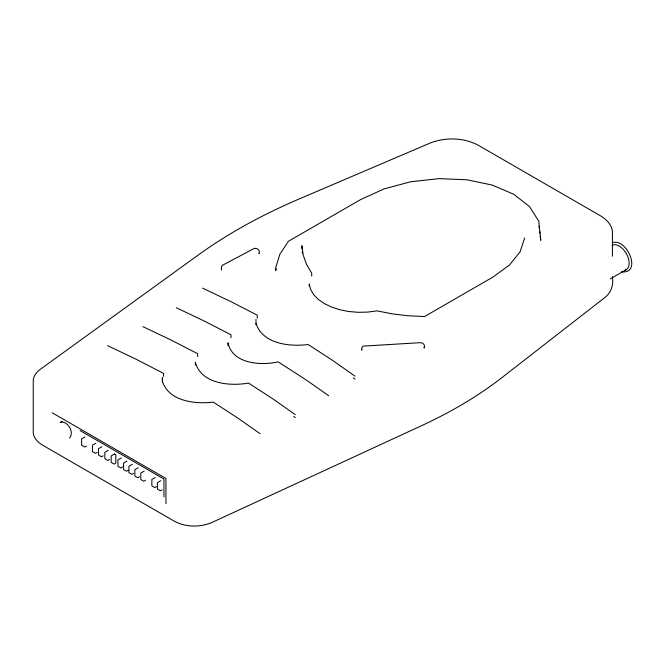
<?xml version="1.0" encoding="UTF-8"?>
<svg xmlns="http://www.w3.org/2000/svg" width="665" height="665" viewBox="0 0 665 665"><rect width="100%" height="100%" fill="white"/><g stroke="black" fill="none" stroke-linecap="round" stroke-linejoin="round"><path stroke-width="1" d="M276.291 268.718L275.701 270.638L275.701 267.671L279.84 254.246L288.469 241.245L360.521 199.641L384.004 188.918L410.787 181.744L439.05 178.627L466.863 179.774L492.333 185.094L513.712 194.247L529.556 206.591L538.783 221.295L540.761 240.314L540.271 236.299M524.685 237.92L520.088 251.811L509.515 264.986L492.998 277.031L424.569 316.54L408.152 315.767L392.234 313.872L377.038 310.879L367.778 312.093L358.294 312.317L348.892 311.536L339.906 309.774L331.619 307.097L324.321 303.589L318.252 299.375L313.614 294.595L310.563 289.4L309.208 283.98L309.208 285.95M221.661 269.209L221.437 270.023L221.503 266.648L222.667 265.16L254.313 248.378C257.313 247.92 260.456 250.314 259.042 253.689L258.968 253.323M362.192 349.832C360.92 352.001 361.419 344.827 364.412 346.041L419.499 342.724C422.499 342.267 425.642 344.653 424.22 348.036L423.979 347.321M69.517 437.969C74.663 432.541 67.722 420.513 60.449 422.258L62.194 421.253M85.02 436.963L81.637 438.917L81.637 445.309L84.613 447.021L86.3 446.049M95.868 443.239L92.485 445.193L92.485 451.585L95.461 453.306L97.148 452.325M101.895 446.722L98.52 448.675L98.52 455.068L101.487 456.788L103.175 455.808M108.212 450.371L104.837 452.325L104.837 458.717L107.805 460.429L109.501 459.457M121.304 457.927L117.921 459.881L117.921 466.273L120.897 467.994L122.584 467.013M126.94 461.186L123.565 463.139L123.565 469.532L126.533 471.244L128.229 470.271M132.31 464.278L128.927 466.232L128.927 472.624L131.903 474.345L133.59 473.364M138.245 467.711L134.862 469.656L134.862 476.057L137.838 477.769L139.525 476.797M144.189 471.136L140.805 473.089L140.805 479.482L143.773 481.202L145.469 480.221M155.236 477.52L151.853 479.473L151.853 485.866L154.829 487.578L156.516 486.605M160.789 480.72L157.406 482.674L157.406 489.066L160.381 490.787L162.069 489.806M610.262 278.893L626.247 269.666M612.723 242.575C627.245 238.203 642.407 274.188 621.467 271.827M202.592 288.144L230.373 301.345L257.255 315.16L257.255 318.119M176.3 307.745L204.089 320.954L230.971 334.769L230.971 337.729M142.975 326.681L170.764 339.882L197.646 353.697L197.646 356.664M107.688 345.717L135.477 358.917L163.557 373.381L163.557 376.34M52.169 412.782L165.942 478.468L165.942 503.638M80.141 430.629L163.956 479.016L163.956 496.788M354.944 376.099L332.076 360.056L308.144 344.537C289.657 346.872 262.725 344.029 256 323.456M353.323 377.911L354.944 379.067M328.651 395.708L305.784 379.665L278.136 361.868C260.863 365.833 232.251 363.88 227.987 342.766L227.987 345.734M295.327 414.644L272.459 398.601L248.527 383.082C229.94 386.39 200.98 383.954 195.36 362.192L195.36 365.151M293.714 416.448L295.327 417.603M260.048 433.671L237.172 417.628L213.249 402.109C195.194 404.295 169.06 401.469 162.418 381.469M302.301 251.52L302.567 253.415M539.032 226.266L539.282 228.27M539.648 231.279L539.897 233.29M162.393 382.392L162.376 377.396L162.376 380.355M612.423 256.183L612.423 233.739C612.947 225.784 606.746 219.367 600.296 215.701L478.318 145.278C463.571 137.397 445.234 137.081 429.806 143.191L298.452 199.284C263.165 214.388 229.142 232.708 197.987 255.202L40.266 369.333C36.218 372.225 32.776 376.822 33.25 382.034L33.25 433.048C33.882 438.484 38.171 442.582 42.676 445.209L174.405 521.26C185.834 527.345 200.115 527.52 211.952 522.466L421.751 425.608C450.089 412.491 477.312 396.731 502.008 377.562L604.286 297.962C611.193 293.223 613.745 284.645 612.423 276.59M311.702 276.116L311.702 273.157L306.515 264.387L303.232 255.194L301.893 245.709L301.893 248.668M256 319.275L256 324.744M612.232 245.393A14.015 8.088 60 0 1 626.829 254.554A14.015 8.088 60 0 1 624.917 270.181M114.538 454.02L111.163 455.974L111.163 462.366L114.131 464.087L115.826 463.106L115.826 454.769L114.538 454.02"/></g></svg>
